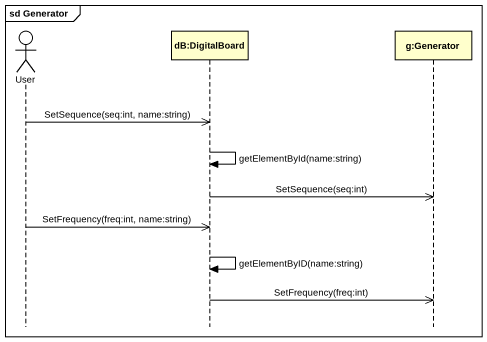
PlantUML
@startuml
mainframe sd Generator
hide footbox
actor User
participant "dB:DigitalBoard" as dB_DigitalBoard
participant "g:Generator" as g_Generator

User ->> dB_DigitalBoard : SetSequence(seq:int, name:string)
dB_DigitalBoard -> dB_DigitalBoard : getElementById(name:string)
dB_DigitalBoard ->> g_Generator : SetSequence(seq:int)
User ->> dB_DigitalBoard : SetFrequency(freq:int, name:string)
dB_DigitalBoard -> dB_DigitalBoard : getElementByID(name:string)
dB_DigitalBoard ->> g_Generator : SetFrequency(freq:int)
@enduml
